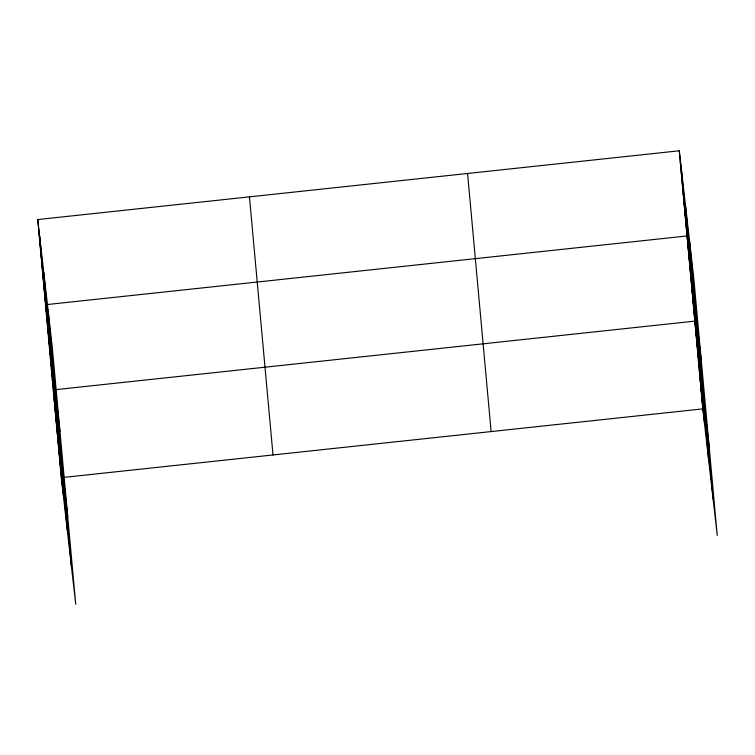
<?xml version="1.0" encoding="UTF-8"?>
<svg xmlns="http://www.w3.org/2000/svg" width="755" height="755" viewBox="0 0 755 755"><rect width="100%" height="100%" fill="white"/><g stroke="black" fill="none" stroke-linecap="round" stroke-linejoin="round"><path stroke-width="1.13" d="M37.75 219.554L52.17 346.12L75.726 604.217L61.306 477.651L37.75 219.554L679.274 150.783L693.694 277.349L717.25 535.446L702.83 408.88L679.274 150.783M61.306 477.651L702.83 408.88M680.246 161.428L682.133 178.029M681.218 172.074L683.105 188.674M682.19 182.729L684.077 199.32M683.162 193.374L685.049 209.965M684.134 204.02L686.021 220.611M685.106 214.665L686.993 231.256M686.078 225.311L687.965 241.902M701.47 362.523L687.05 235.956L45.526 304.727L59.947 431.294M688.022 246.602L689.91 263.193M688.994 257.247L690.882 273.848M689.966 267.893L691.854 284.493M690.938 278.548L692.826 295.139M691.91 289.193L693.798 305.784M692.882 299.839L694.77 316.43M693.845 310.484L695.742 327.075M709.238 447.687L694.817 321.13L53.294 389.901L67.714 516.458M695.714 330.879L697.601 347.47M696.601 340.628L698.488 357.228M697.488 350.377L699.385 366.977M698.384 360.135L700.272 376.726M699.272 369.884L701.159 386.475M700.159 379.633L702.056 396.224M701.046 389.382L702.943 405.973M701.942 399.131L703.83 415.722M38.722 230.199L40.61 246.8M39.694 240.854L41.582 257.446M40.666 251.5L42.554 268.091M41.638 262.145L43.526 278.737M42.61 272.791L44.498 289.382M43.582 283.436L45.47 300.028M44.554 294.082L46.442 310.673M46.499 315.373L48.386 331.964M47.471 326.018L49.358 342.619M48.443 336.664L50.33 353.264M49.415 347.319L51.302 363.91M50.377 357.964L52.274 374.555M51.349 368.61L53.246 385.201M52.321 379.255L54.218 395.846M54.19 399.65L56.078 416.241M55.077 409.399L56.965 425.999M55.964 419.148L57.861 435.748M56.861 428.906L58.748 445.497M57.748 438.655L59.636 455.246M58.635 448.404L60.523 464.995M59.522 458.153L61.419 474.744M60.419 467.902L62.306 484.493M689.56 241.053L713.116 499.149M685.295 203.671L708.86 461.767M681.161 167.374L704.717 425.48M467.572 173.48L491.127 431.577M249.452 196.866L273.008 454.963M48.037 309.824L71.593 567.93M43.771 272.442L67.327 530.538M39.637 236.155L63.193 494.251"/></g></svg>
